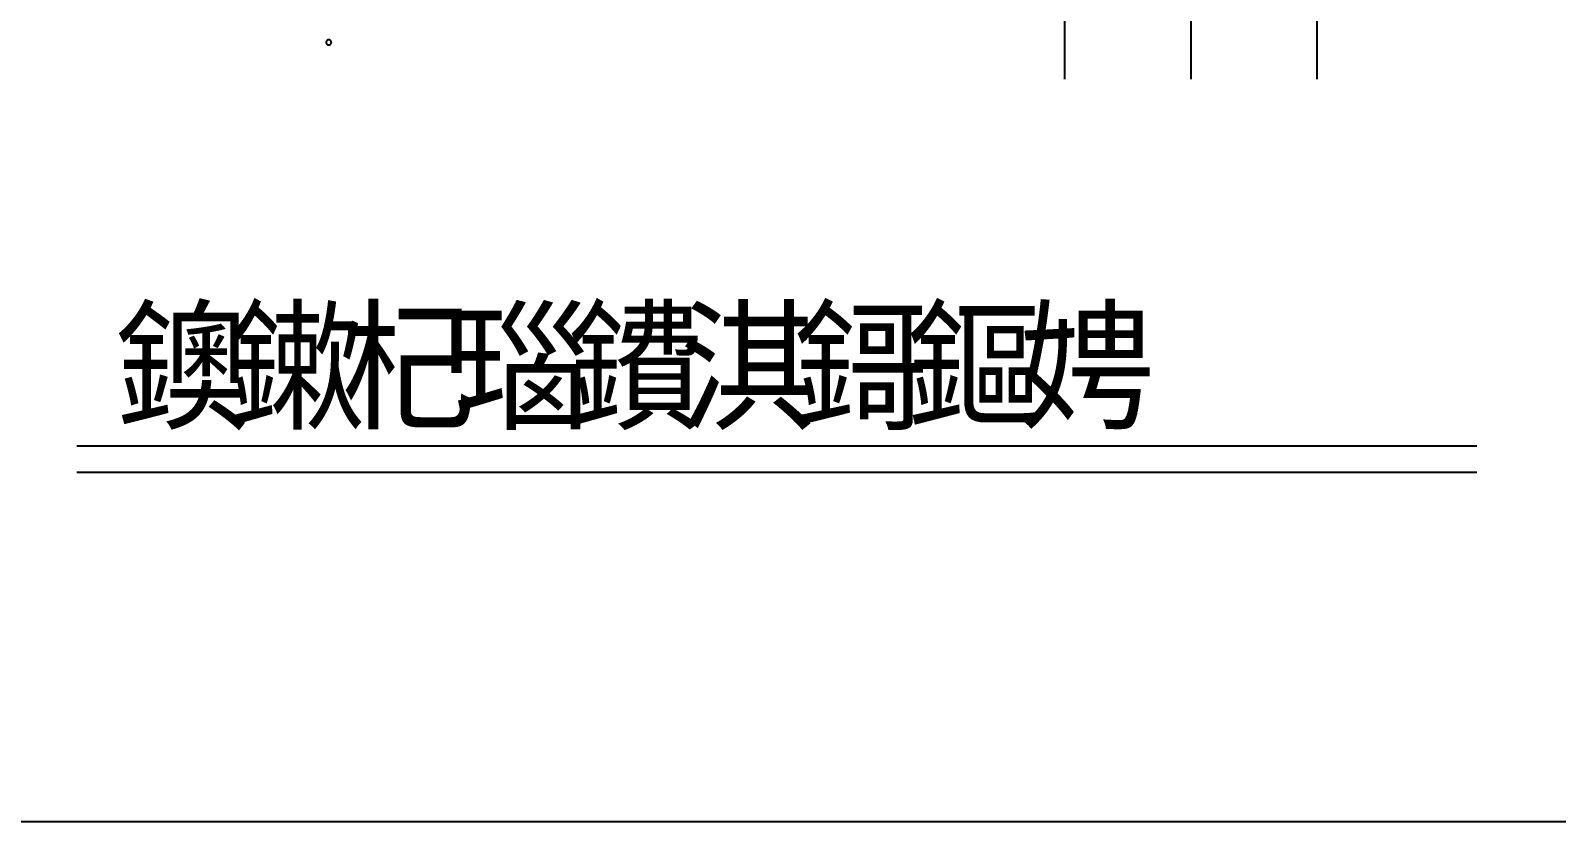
# Model space of a CAD drawing. Header units: metres. Extents: x 0 to 420, y 0 to 297.
# Drawn here: x 100.3 to 191, y 0 to 47 of the extents above; entities that cross this region are included whole.
import ezdxf

# ---------------------------------------------------------------- set-up
doc = ezdxf.new("R2010")
doc.units = ezdxf.units.M

msp = doc.modelspace()

# ---------------------------------------------------------------- linework, layer by layer
for p, q in [((176.78, 104.83), (176.78, 44.13)), ((169.28, 97.33), (169.28, 44.13)), ((161.78, 89.83), (161.78, 44.13)), ((117.86, 46.38), (117.85, 46.37)), ((117.85, 46.37), (117.85, 46.35)), ((117.85, 46.35), (117.85, 46.34)), ((117.85, 46.34), (117.85, 46.32)), ((117.85, 46.32), (117.85, 46.31)), ((117.85, 46.32), (117.85, 46.32)), ((117.85, 46.31), (117.85, 46.29)), ((117.87, 46.41), (117.86, 46.4)), ((117.86, 46.4), (117.86, 46.38)), ((117.88, 46.42), (117.87, 46.41)), ((117.89, 46.43), (117.88, 46.42)), ((117.9, 46.44), (117.89, 46.43)), ((117.91, 46.45), (117.9, 46.44)), ((117.93, 46.46), (117.91, 46.45)), ((117.94, 46.47), (117.93, 46.46)), ((117.96, 46.47), (117.94, 46.47)), ((117.97, 46.48), (117.96, 46.47)), ((117.99, 46.48), (117.97, 46.48)), ((118, 46.48), (117.99, 46.48)), ((118.02, 46.48), (118, 46.48)), ((118.03, 46.48), (118.02, 46.48)), ((118.05, 46.47), (118.03, 46.48)), ((118.06, 46.47), (118.05, 46.47)), ((118.08, 46.46), (118.06, 46.47)), ((118.09, 46.45), (118.08, 46.46)), ((118.1, 46.44), (118.09, 46.45)), ((118.11, 46.43), (118.1, 46.44)), ((118.12, 46.42), (118.11, 46.43)), ((118.13, 46.41), (118.12, 46.42)), ((118.14, 46.4), (118.13, 46.41)), ((118.15, 46.38), (118.14, 46.4)), ((118.15, 46.37), (118.15, 46.38)), ((118.15, 46.35), (118.15, 46.37)), ((118.16, 46.34), (118.15, 46.35)), ((118.15, 46.29), (118.16, 46.31)), ((118.16, 46.32), (118.16, 46.34)), ((118.16, 46.31), (118.16, 46.32)), ((118.16, 46.32), (118.16, 46.32)), ((117.85, 46.29), (117.85, 46.28)), ((117.85, 46.28), (117.86, 46.26)), ((117.86, 46.26), (117.86, 46.25)), ((117.86, 46.25), (117.87, 46.24)), ((117.87, 46.24), (117.88, 46.22)), ((117.88, 46.22), (117.89, 46.21)), ((117.89, 46.21), (117.9, 46.2)), ((117.9, 46.2), (117.91, 46.19)), ((117.91, 46.19), (117.93, 46.19)), ((117.93, 46.19), (117.94, 46.18)), ((117.94, 46.18), (117.96, 46.17)), ((117.96, 46.17), (117.97, 46.17)), ((117.97, 46.17), (117.99, 46.17)), ((117.99, 46.17), (118, 46.17)), ((118, 46.17), (118.02, 46.17)), ((118.02, 46.17), (118.03, 46.17)), ((118.03, 46.17), (118.05, 46.17)), ((118.05, 46.17), (118.06, 46.18)), ((118.06, 46.18), (118.08, 46.19)), ((118.08, 46.19), (118.09, 46.19)), ((118.09, 46.19), (118.1, 46.2)), ((118.1, 46.2), (118.11, 46.21)), ((118.11, 46.21), (118.12, 46.22)), ((118.12, 46.22), (118.13, 46.24)), ((118.13, 46.24), (118.14, 46.25)), ((118.14, 46.25), (118.15, 46.26)), ((118.15, 46.28), (118.15, 46.29)), ((118.15, 46.26), (118.15, 46.28)), ((103.02, 22.34), (186.3, 22.34)), ((103.02, 20.76), (186.3, 20.76)), ((0, 0), (420, 0))]:
    msp.add_line(p, q)

# ---------------------------------------------------------------- texts
for s, p in [('鐭', (105.24, 23.98)), ('鏉', (111.97, 23.98)), ('杞', (118.71, 23.98)), ('瑙', (125.44, 23.98)), ('鐨', (132.18, 23.98)), ('淇', (138.91, 23.98)), ('鎶', (145.64, 23.98)), ('鏂', (152.38, 23.98)), ('娉', (159.11, 23.98))]:
    msp.add_text(s, height=6.2).set_placement(p)

doc.saveas('drawing.dxf')
